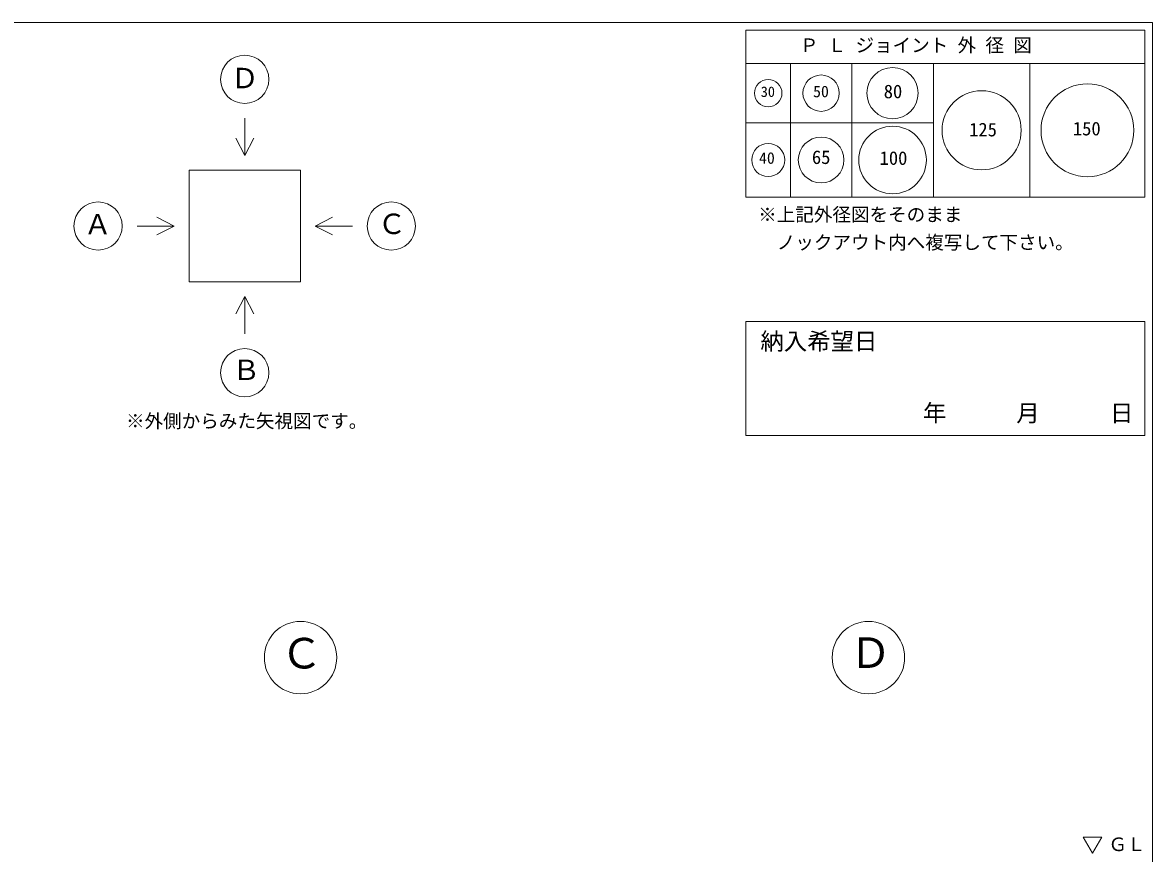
# Model space of a CAD drawing. Units: millimetres, scale not verified. Extents: x -4890 to 18497, y -2288 to 2288.
# Drawn here: x 1846 to 4890, y 51 to 2288 of the extents above; entities that cross this region are included whole.
import ezdxf
from ezdxf.enums import TextEntityAlignment as Align

# ---------------------------------------------------------------- set-up
doc = ezdxf.new("R2010")
doc.units = ezdxf.units.MM
doc.header["$LTSCALE"] = 10
for name, color, linetype, lineweight in [('0-2_waku', 7, 'Continuous', 18), ('0-3_gaikei', 7, 'Continuous', 18), ('0-8_hole', 7, 'Continuous', 18), ('0-E_文字１', 7, 'Continuous', 18), ('1-5_文字２', 7, 'Continuous', 5)]:
    doc.layers.add(name, color=color, linetype=linetype, lineweight=lineweight)
doc.styles.add('ＭＳ ゴシック', font='')
doc.styles.get('ＭＳ ゴシック').set_extended_font_data('MS Gothic')

msp = doc.modelspace()

# ---------------------------------------------------------------- linework, layer by layer
at = {"layer": '0-2_waku'}
for p, q in [((4889.99, 2288.44), (4889.99, -1986.56)), ((4890.01, 2288.44), (4890.01, -1986.56)), ((4890.01, 2288.44), (4890.01, -1986.56)), ((4890.01, 2288.44), (4890.01, -1986.56)), ((4890.01, 2288.44), (4890.01, -1986.56)), ((3794.99, 2268.44), (3794.99, 1818.44)), ((3794.99, 2268.44), (4869.99, 2268.44)), ((3794.99, 2268.44), (4869.99, 2268.44)), ((3794.99, 2268.44), (4869.99, 2268.44)), ((3794.99, 2268.44), (3794.99, 1818.44)), ((3794.99, 2268.44), (4869.99, 2268.44)), ((3794.99, 2268.44), (4869.99, 2268.44)), ((3794.99, 2268.44), (4869.99, 2268.44)), ((4869.99, 2268.44), (4869.99, 1818.44)), ((4869.99, 2268.44), (4869.99, 1818.44)), ((3794.99, 2178.44), (4869.99, 2178.44)), ((3914.99, 2178.44), (3914.99, 1818.44)), ((4079.99, 2178.44), (4079.99, 1818.44)), ((4299.99, 2178.44), (4299.99, 1818.44)), ((4559.99, 2178.44), (4559.99, 1818.44)), ((3794.99, 2018.44), (4299.99, 2018.44)), ((3794.99, 1818.44), (4869.99, 1818.44)), ((3794.99, 1818.44), (4869.99, 1818.44)), ((3794.99, 1818.44), (4869.99, 1818.44)), ((3794.99, 1483.15), (3794.99, 1176.44)), ((3794.99, 1483.15), (4869.99, 1483.15)), ((4869.99, 1483.15), (4869.99, 1176.44)), ((3794.99, 1176.44), (4869.99, 1176.44))]:
    msp.add_line(p, q, dxfattribs=at)
msp.add_lwpolyline([(-1230.01, 2288.44), (4889.99, 2288.44), (4889.99, -1986.56)], dxfattribs=at)
at = {"layer": '0-3_gaikei'}
for p, q in [((2444.6, 2030.66), (2444.6, 1930.66)), ((2444.6, 1930.66), (2420.47, 1977.04)), ((2444.6, 1930.66), (2468.73, 1977.04)), ((2294.6, 1890.66), (2594.6, 1890.66)), ((2294.6, 1890.66), (2294.6, 1590.66)), ((2594.6, 1890.66), (2594.6, 1590.66)), ((2154.6, 1740.66), (2254.6, 1740.66)), ((2254.6, 1740.66), (2208.22, 1764.79)), ((2254.6, 1740.66), (2208.22, 1716.53)), ((2634.6, 1740.66), (2680.98, 1764.79)), ((2294.6, 1590.66), (2594.6, 1590.66)), ((2444.6, 1550.66), (2420.47, 1504.28)), ((2444.6, 1550.66), (2468.73, 1504.28)), ((2444.6, 1450.66), (2444.6, 1550.66))]:
    msp.add_line(p, q, dxfattribs=at)
msp.add_lwpolyline([(2734.6, 1740.66), (2634.6, 1740.66), (2680.98, 1716.53)], dxfattribs=at)
for centre, radius in [((2444.6, 2135.66), 65), ((2049.6, 1740.66), 65), ((2839.6, 1740.66), 65), ((2444.6, 1345.66), 65), ((2594.99, 578.44), 97.5), ((4124.99, 578.44), 97.5)]:
    msp.add_circle(centre, radius, dxfattribs=at)
at = {"layer": '0-8_hole'}
for centre, radius in [((4189.99, 2098.44), 69), ((3854.99, 2098.44), 37), ((4429.99, 1998.44), 106.5), ((4714.99, 1998.44), 125), ((4189.99, 1918.44), 91), ((3997.49, 1918.44), 61.5), ((3854.99, 1918.44), 44.5)]:
    msp.add_circle(centre, radius, dxfattribs=at)
at = {"layer": '0-E_文字１'}
for p, q in [((4728.75, 51.84), (4703.55, 94.78)), ((4703.55, 94.78), (4753.95, 94.78)), ((4728.75, 51.84), (4753.95, 94.78))]:
    msp.add_line(p, q, dxfattribs=at)
at = {"layer": '1-5_文字２', "lineweight": 18}
msp.add_circle((3997.49, 2098.44), 49, dxfattribs=at)

# ---------------------------------------------------------------- texts
at = {"layer": '0-8_hole', "style": 'ＭＳ ゴシック'}
for s, height, p in [('30', 28.04, (3834.94, 2079.9)), ('80', 36.66, (4166.17, 2073.75)), ('125', 36.66, (4396.27, 1971.02)), ('150', 36.66, (4675.81, 1973.67)), ('40', 31.16, (3830.27, 1898.84)), ('65', 36.66, (3972.71, 1896.71)), ('100', 36.66, (4155.05, 1894.26))]:
    msp.add_text(s, height=height, dxfattribs=at).set_placement(p, align=Align.BOTTOM_LEFT)
at = {"layer": '0-E_文字１', "style": 'ＭＳ ゴシック'}
for s, height, p in [('Ｐ Ｌ ジョイント 外 径 図', 36.66, (3940.26, 2198.18)), ('Ｄ', 54.99, (2407.2, 2095.06)), ('Ａ', 54.99, (2011.05, 1701.38)), ('Ｃ', 54.99, (2803.64, 1702.56)), ('※上記外径図をそのまま', 36.66, (3827.95, 1742.24)), ('\u3000ノックアウト内へ複写して下さい。', 36.66, (3827.95, 1667.24)), ('納入希望日', 46.19, (3833.85, 1393.24)), ('Ｂ', 54.99, (2411.22, 1309.3)), ('\u3000\u3000\u3000年      月\u3000\u3000\u3000日', 46.19, (4082.99, 1200.06)), ('※外側からみた矢視図です。', 36.66, (2124.81, 1186.29)), ('Ｃ', 82.48, (2541.2, 524.32)), ('Ｄ', 82.48, (4074.39, 525.67)), ('ＧＬ', 36.66, (4771.55, 46.29))]:
    msp.add_text(s, height=height, dxfattribs=at).set_placement(p, align=Align.BOTTOM_LEFT)
at = {"layer": '1-5_文字２', "style": 'ＭＳ ゴシック'}
msp.add_text('50', height=31.16, dxfattribs=at).set_placement((3975.9, 2078.09), align=Align.BOTTOM_LEFT)

doc.saveas('drawing.dxf')
